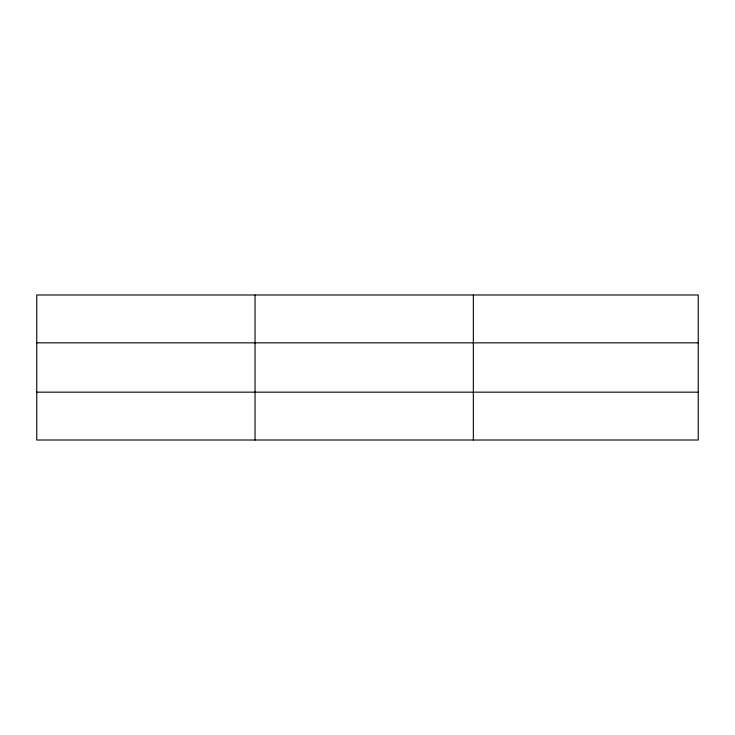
<?xml version="1.0" encoding="UTF-8"?>
<svg xmlns="http://www.w3.org/2000/svg" width="735" height="735" viewBox="0 0 735 735"><rect width="100%" height="100%" fill="white"/><g stroke="black" fill="none" stroke-linecap="round" stroke-linejoin="round"><path stroke-width="1.1" d="M255.045 294.983L255.045 440.017M473.34 294.983L473.34 440.017M698.25 392.159L698.25 440.017L36.75 440.017L36.75 294.983L698.25 294.983L698.25 392.159L36.75 392.159M36.75 342.841L698.25 342.841"/></g></svg>
